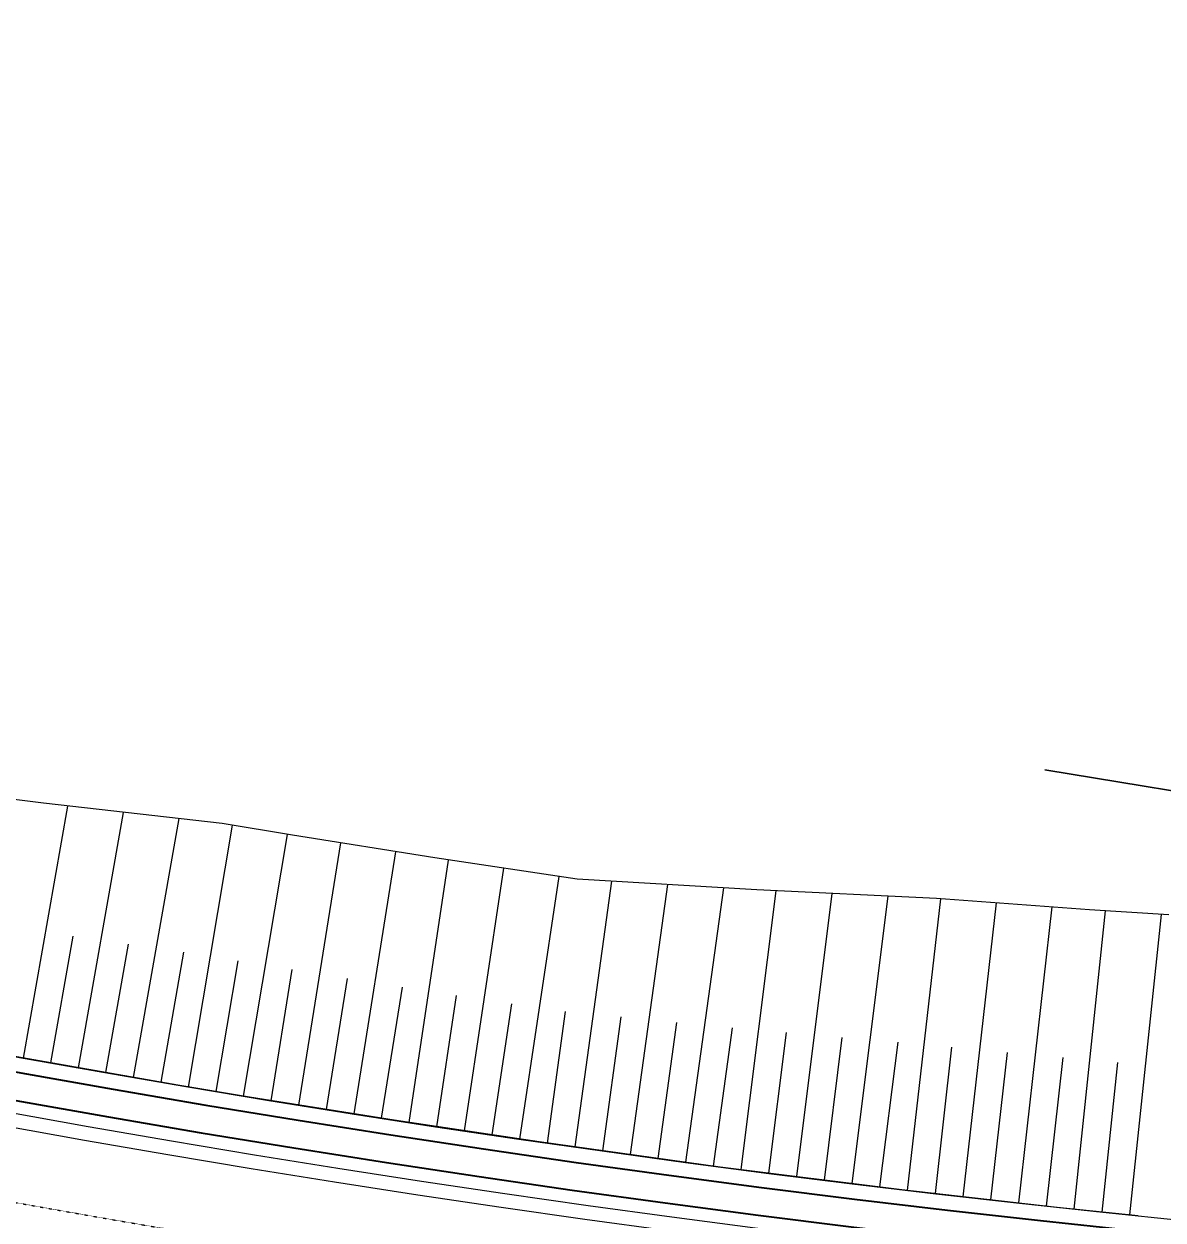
# Model space of a CAD drawing. Header units: millimetres. Extents: x 265754 to 14267433, y -6145605 to 2433772.
# Drawn here: x 6713220 to 6774369, y -650534 to -586328 of the extents above; entities that cross this region are included whole.
import ezdxf

# ---------------------------------------------------------------- set-up
doc = ezdxf.new("R2010")
doc.units = ezdxf.units.MM
doc.linetypes.add('15-15', pattern=[6, 1.5, -3, 1.5])
doc.layers.add('1-Бетон', color=106, linetype='Continuous', lineweight=35)
doc.layers.add('_Defpoints', color=8, linetype='Continuous', plot=False)
for name, color, linetype in [('Основное направление 30.05.Верх покрытия', 7, 'Continuous'), ('Основное направление 30.05.Ось трассы', 7, 'Continuous'), ('Основное направление 30.05.Проектные откосы', 84, 'Continuous'), ('Петля 1 ось справа.Верх покрытия', 7, 'Continuous')]:
    doc.layers.add(name, color=color, linetype=linetype)

# ---------------------------------------------------------------- blocks, each defined once
blk = doc.blocks.new('A$C4D861830')
at = {"layer": 'Основное направление 30.05.Проектные откосы'}
for p, q in [((6236316.747, 5216826.453, 17.329), (6236303.602, 5216816.949, 17.329)), ((6236317.626, 5216825.238, 17.329), (6236311.077, 5216820.503, 17.329)), ((6236318.505, 5216824.022, 17.329), (6236305.454, 5216814.586, 17.329)), ((6236319.38, 5216822.804, 17.329), (6236312.838, 5216818.155, 17.329)), ((6236320.249, 5216821.581, 17.329), (6236307.213, 5216812.316, 17.329)), ((6236321.118, 5216820.358, 17.329), (6236314.624, 5216815.743, 17.329)), ((6236321.987, 5216819.136, 17.329), (6236309.047, 5216809.939, 17.329)), ((6236322.856, 5216817.913, 17.329), (6236316.41, 5216813.332, 17.329)), ((6236323.725, 5216816.69, 17.329), (6236310.88, 5216807.561, 17.329)), ((6236324.583, 5216815.46, 17.329), (6236318.146, 5216810.997, 17.329)), ((6236325.437, 5216814.227, 17.329), (6236312.66, 5216805.368, 17.329)), ((6236326.292, 5216812.995, 17.329), (6236319.952, 5216808.598, 17.329)), ((6236327.147, 5216811.762, 17.329), (6236314.562, 5216803.036, 17.329)), ((6236328.002, 5216810.529, 17.329), (6236321.757, 5216806.199, 17.329)), ((6236328.856, 5216809.297, 17.329), (6236316.463, 5216800.703, 17.329)), ((6236329.707, 5216808.061, 17.329), (6236323.5, 5216803.871, 17.329)), ((6236330.547, 5216806.818, 17.329), (6236318.229, 5216798.503, 17.329)), ((6236331.386, 5216805.575, 17.329), (6236325.275, 5216801.45, 17.329)), ((6236332.225, 5216804.332, 17.329), (6236320.101, 5216796.147, 17.329)), ((6236333.064, 5216803.088, 17.329), (6236327.051, 5216799.029, 17.329)), ((6236333.904, 5216801.845, 17.329), (6236321.973, 5216793.791, 17.329)), ((6236334.743, 5216800.602, 17.329), (6236328.826, 5216796.608, 17.329)), ((6236335.572, 5216799.352, 17.329), (6236323.673, 5216791.513, 17.329)), ((6236336.397, 5216798.1, 17.329), (6236330.448, 5216794.18, 17.329)), ((6236337.223, 5216796.847, 17.329), (6236325.323, 5216789.008, 17.329)), ((6236338.048, 5216795.594, 17.329), (6236332.098, 5216791.675, 17.329)), ((6236338.873, 5216794.342, 17.329), (6236326.973, 5216786.502, 17.329)), ((6236339.692, 5216793.085, 17.329), (6236333.704, 5216789.225, 17.329)), ((6236340.505, 5216791.824, 17.329), (6236328.527, 5216784.105, 17.329)), ((6236341.318, 5216790.564, 17.329), (6236335.329, 5216786.704, 17.329)), ((6236342.13, 5216789.303, 17.329), (6236330.153, 5216781.583, 17.329)), ((6236342.943, 5216788.042, 17.329), (6236336.954, 5216784.182, 17.329)), ((6236343.754, 5216786.78, 17.329), (6236331.718, 5216779.15, 17.329)), ((6236344.557, 5216785.513, 17.329), (6236338.539, 5216781.698, 17.329)), ((6236345.36, 5216784.246, 17.329), (6236333.325, 5216776.616, 17.329)), ((6236346.156, 5216782.975, 17.329), (6236340.127, 5216779.226, 17.329)), ((6236346.948, 5216781.701, 17.329), (6236334.97, 5216774.253, 17.329)), ((6236347.74, 5216780.427, 17.329), (6236341.791, 5216776.728, 17.329)), ((6236348.532, 5216779.154, 17.329), (6236336.712, 5216771.804, 17.329)), ((6236349.324, 5216777.88, 17.329), (6236343.454, 5216774.23, 17.329)), ((6236350.117, 5216776.606, 17.329), (6236338.455, 5216769.355, 17.329))]:
    blk.add_line(p, q, dxfattribs=at)
at = {"layer": 'Основное направление 30.05.Проектные откосы', "linetype": 'Continuous', "flags": 128}
for points in [[(6236316.485, 5216826.817), (6236319.042, 5216823.28), (6236323.907, 5216816.434), (6236329.502, 5216808.366), (6236334.995, 5216800.228), (6236339.324, 5216793.657), (6236343.586, 5216787.044), (6236345.674, 5216783.75), (6236350.859, 5216775.412)], [(6236303.353, 5216817.266), (6236305.992, 5216813.9), (6236311.021, 5216807.378), (6236317.122, 5216799.895), (6236323.135, 5216792.329), (6236327.385, 5216785.878), (6236331.57, 5216779.384), (6236333.62, 5216776.15), (6236339.222, 5216768.277), (6236344.729, 5216760.329)]]:
    blk.add_lwpolyline(points, dxfattribs=at)
blk = doc.blocks.new('дорога план')
at = {"layer": 'Основное направление 30.05.Верх покрытия', "color": 84, "flags": 128}
for points in [[(-265125, 81028, 0.025264), (-191155, 52344, 0.186442), (374243, 80227)], [(-265125, 49916, 0.021366), (-200103, 25285, 0.038759), (-77769, -4898, 0.025058), (2819, -17929, 0.040644), (135520, -15696)]]:
    blk.add_lwpolyline(points, format="xyb", dxfattribs=at)
at = {"layer": 'Основное направление 30.05.Верх покрытия', "color": 6, "flags": 128}
for points in [[(-265125, 77743, 0.024838), (-192097, 49496, 0.186005), (374243, 76946)], [(-265125, 67192, 0.023497), (-195127, 40334, 0.184624), (374243, 66407)], [(-265125, 63916, 0.023087), (-196068, 37485, 0.184202), (374243, 63136)], [(-265125, 53180, 0.021762), (-199161, 28134, 0.038759), (-77278, -1938, 0.025058), (3012, -14935, 0.040649), (135241, -12708)]]:
    blk.add_lwpolyline(points, format="xyb", dxfattribs=at)
at = {"layer": 'Основное направление 30.05.Верх покрытия', "color": 5, "flags": 128}
for points in [[(-265125, 76921, 0.024735), (-192332, 48784, 0.185896), (374243, 76126)], [(374243, 67498, -0.184765), (-194813, 41283, -0.023634), (-265125, 68284, -0.023634)], [(-265125, 62822, 0.022954), (-196382, 36536, 0.184063), (374243, 62046)]]:
    blk.add_lwpolyline(points, format="xyb", dxfattribs=at)
at = {"layer": 'Основное направление 30.05.Ось трассы', "color": 1, "lineweight": 40, "flags": 128}
blk.add_lwpolyline([(-265125, 65117, 0.208487), (374243, 64335)], format="xyb", dxfattribs=at)
at = {"layer": 'Петля 1 ось справа.Верх покрытия', "color": 5, "linetype": '15-15', "flags": 128}
for points in [[(-265125, 72600, 0.024182), (-193572, 45033, 0.185328), (374243, 71810)], [(-265125, 58518, 0.022417), (-197623, 32786, 0.183514), (374243, 57743)]]:
    blk.add_lwpolyline(points, format="xyb", dxfattribs=at)
at = {"color": 7, "linetype": 'Continuous', "lineweight": -3, "xscale": 1000.000000000001, "yscale": 1000.000000000001, "zscale": 1000.000000000001, "rotation": 228.0647678918259}
blk.add_blockref('A$C4D861830', (286841929, 8125571085), dxfattribs=at)

msp = doc.modelspace()

# ---------------------------------------------------------------- linework, layer by layer
at = {"layer": '1-Бетон'}
msp.add_lwpolyline([(6768023.6824, -626357.6582), (6779988.05, -628335.3124)], dxfattribs=at)
at = {"layer": '_Defpoints', "lineweight": 40, "flags": 128}
for points in [[(6538752.5302, -589636.0559, 0.2084871919), (7167131.0908, -589750.8949, 0.2084871919)], [(6526179.6907, -618463.5811, 0.2084871919), (7179693.3927, -618583.0137, 0.2084871919)]]:
    msp.add_lwpolyline(points, format="xyb", dxfattribs=at)
at = {"layer": 'Основное направление 30.05.Ось трассы', "color": 2, "lineweight": 40, "true_color": 0xf1eb1f, "flags": 128}
for points in [[(6538152.8717, -591010.9776, 0.2084871919), (7167730.2467, -591126.0357, 0.2084871919)], [(6526779.3492, -617088.6594, 0.2084871919), (7179094.2368, -617207.8729, 0.2084871919)]]:
    msp.add_lwpolyline(points, format="xyb", dxfattribs=at)
at = {"layer": 'Основное направление 30.05.Ось трассы', "color": 1, "lineweight": 40, "flags": 128}
msp.add_lwpolyline([(6533255.6608, -602239.5049, 0.2084871919), (7172623.3532, -602356.3522)], format="xyb", dxfattribs=at)

# ---------------------------------------------------------------- block references
at = {"rotation": 0.05956409231201451}
msp.add_blockref('дорога план', (6798447.7567, -667080.4588), dxfattribs=at)

doc.saveas('drawing.dxf')
